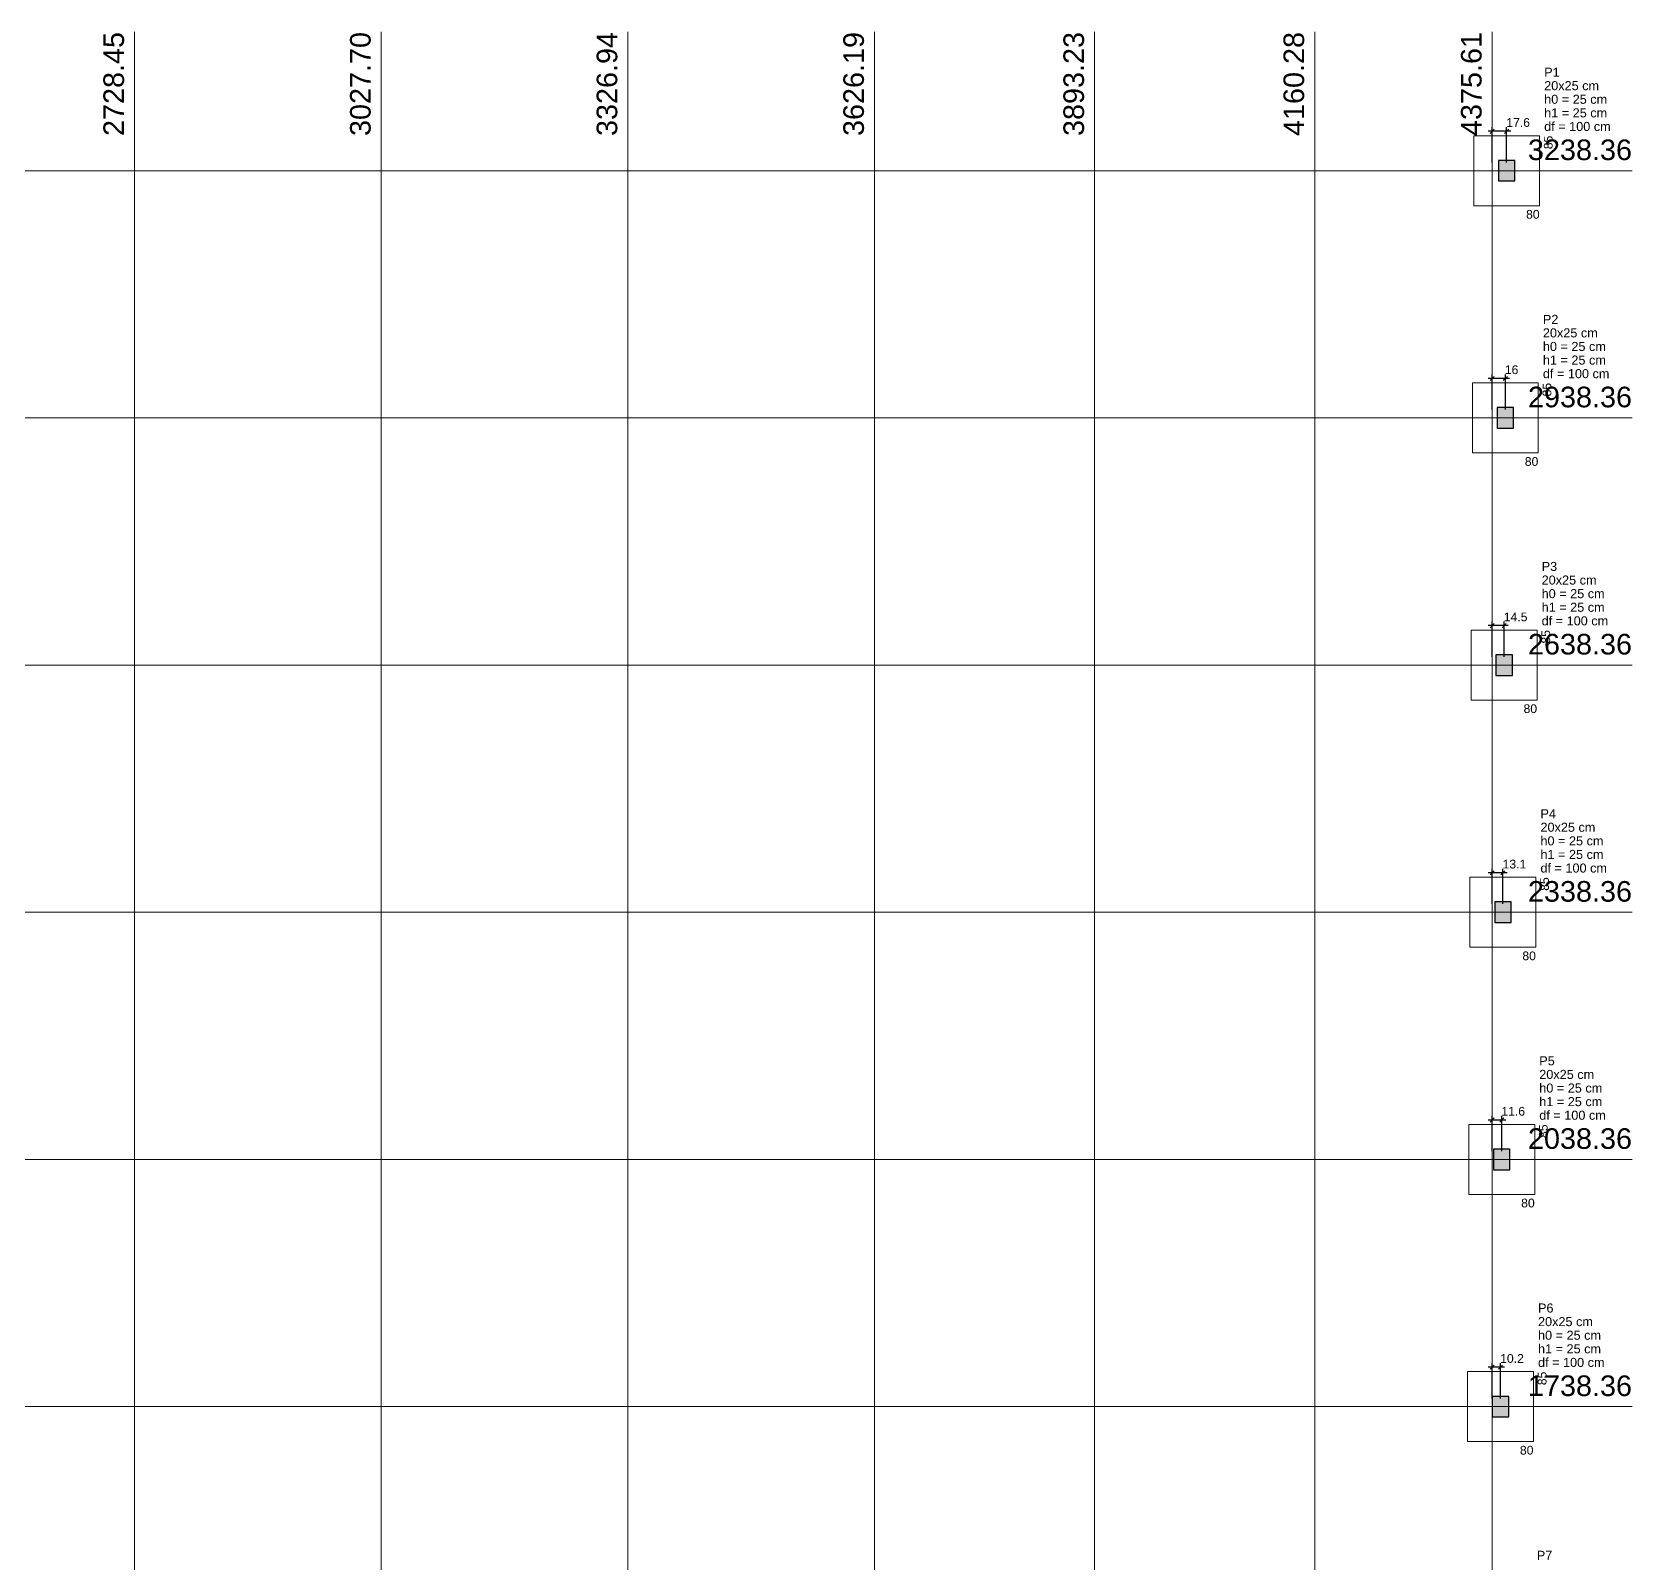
# Model space of a CAD drawing. Header units: millimetres. Extents: x 7 to 580, y -90 to 91.
# Drawn here: x 61.75 to 100.57, y 42.61 to 79.75 of the extents above; entities that cross this region are included whole.
import ezdxf

# ---------------------------------------------------------------- set-up
doc = ezdxf.new("R2010")
doc.units = ezdxf.units.MM
for name, color, linetype, lineweight in [('LC-Cotas', 7, 'Continuous', 5), ('LC-Eixos', 7, 'Continuous', 5), ('LC-Hachuras dos pilares', 9, 'Continuous', 5), ('LC-Seção das fundações', 7, 'Continuous', 5), ('LC-Seção dos pilares', 4, 'Continuous', 30), ('LC-Textos', 3, 'Continuous', 20)]:
    doc.layers.add(name, color=color, linetype=linetype, lineweight=lineweight)
doc.styles.add('Arial', font='arial.ttf')
doc.styles.get("Standard").update_dxf_attribs({"font": 'arial.ttf'})
doc.dimstyles.new('UM_50.000000', dxfattribs={"dimtxt": 0.18, "dimasz": 0.1, "dimexe": 0.1, "dimexo": 0.2, "dimgap": 0, "dimtad": 1, "dimtih": 1, "dimtoh": 1, "dimdec": 1, "dimlfac": 50, "dimzin": 0, "dimdsep": 46, "dimtxsty": 'Standard', "dimblk": 'CLOSED', "dimblk1": 'CLOSED', "dimblk2": 'CLOSED', "dimcen": 0.09, "dimdle": 0.1, "dimadec": 1, "dimazin": 2, "dimtfac": 1, "dimtdec": 4, "dimtofl": 0, "dimtmove": 0, "dimatfit": 3, "dimldrblk": 'CLOSED', "dimfxl": 1, "dimtolj": 1, "dimarcsym": 0})

# ---------------------------------------------------------------- blocks, each defined once
blk = doc.blocks.new('_OBLIQUE')
at = {"color": 0, "linetype": 'ByBlock', "lineweight": -2}
blk.add_line((-0.5, -0.5), (0.5, 0.5), dxfattribs=at)
blk = doc.blocks.new('*D58')
at = {"layer": 'Defpoints', "color": 0, "transparency": 16777216}
for p in [(97.181, 77.335), (97.181, 76.379), (97.532, 76.379)]:
    blk.add_point(p, dxfattribs=at)
at = {"layer": 'LC-Cotas', "color": 0, "lineweight": -2, "transparency": 16777216}
for p, q in [((97.632, 77.335), (97.081, 77.335)), ((97.181, 76.579), (97.181, 77.435)), ((97.532, 76.579), (97.532, 77.435))]:
    blk.add_line(p, q, dxfattribs=at)
at = {"layer": 'LC-Cotas', "color": 0, "lineweight": -2, "transparency": 16777216, "xscale": 0.1, "yscale": 0.1, "zscale": 0.1, "rotation": 180}
blk.add_blockref('_OBLIQUE', (97.181, 77.335), dxfattribs=at)
at = {"layer": 'LC-Cotas', "color": 0, "lineweight": -2, "transparency": 16777216, "xscale": 0.1, "yscale": 0.1, "zscale": 0.1}
blk.add_blockref('_OBLIQUE', (97.532, 77.335), dxfattribs=at)
at = {"layer": 'LC-Cotas', "transparency": 16777216, "insert": (97.811, 77.546), "char_height": 0.2118, "attachment_point": 5, "rotation": 0.0057, "style": 'Arial'}
blk.add_mtext('\\A1;17.6', dxfattribs=at)
blk = doc.blocks.new('*D59')
at = {"layer": 'Defpoints', "color": 0, "transparency": 16777216}
for p in [(97.181, 71.335), (97.181, 70.379), (97.501, 70.379)]:
    blk.add_point(p, dxfattribs=at)
at = {"layer": 'LC-Cotas', "color": 0, "lineweight": -2, "transparency": 16777216}
for p, q in [((97.601, 71.335), (97.081, 71.335)), ((97.181, 70.579), (97.181, 71.435)), ((97.501, 70.579), (97.501, 71.435))]:
    blk.add_line(p, q, dxfattribs=at)
at = {"layer": 'LC-Cotas', "color": 0, "lineweight": -2, "transparency": 16777216, "xscale": 0.1, "yscale": 0.1, "zscale": 0.1, "rotation": 180}
blk.add_blockref('_OBLIQUE', (97.181, 71.335), dxfattribs=at)
at = {"layer": 'LC-Cotas', "color": 0, "lineweight": -2, "transparency": 16777216, "xscale": 0.1, "yscale": 0.1, "zscale": 0.1}
blk.add_blockref('_OBLIQUE', (97.501, 71.335), dxfattribs=at)
at = {"layer": 'LC-Cotas', "transparency": 16777216, "insert": (97.652, 71.546), "char_height": 0.2118, "attachment_point": 5, "rotation": 0.0057, "style": 'Arial'}
blk.add_mtext('\\A1;16', dxfattribs=at)
blk = doc.blocks.new('*D60')
at = {"layer": 'Defpoints', "color": 0, "transparency": 16777216}
for p in [(97.181, 65.335), (97.181, 64.379), (97.472, 64.379)]:
    blk.add_point(p, dxfattribs=at)
at = {"layer": 'LC-Cotas', "color": 0, "lineweight": -2, "transparency": 16777216}
for p, q in [((97.572, 65.335), (97.081, 65.335)), ((97.181, 64.579), (97.181, 65.435)), ((97.472, 64.579), (97.472, 65.435))]:
    blk.add_line(p, q, dxfattribs=at)
at = {"layer": 'LC-Cotas', "color": 0, "lineweight": -2, "transparency": 16777216, "xscale": 0.1, "yscale": 0.1, "zscale": 0.1, "rotation": 180}
blk.add_blockref('_OBLIQUE', (97.181, 65.335), dxfattribs=at)
at = {"layer": 'LC-Cotas', "color": 0, "lineweight": -2, "transparency": 16777216, "xscale": 0.1, "yscale": 0.1, "zscale": 0.1}
blk.add_blockref('_OBLIQUE', (97.472, 65.335), dxfattribs=at)
at = {"layer": 'LC-Cotas', "transparency": 16777216, "insert": (97.75, 65.546), "char_height": 0.2118, "attachment_point": 5, "rotation": 0.0057, "style": 'Arial'}
blk.add_mtext('\\A1;14.5', dxfattribs=at)
blk = doc.blocks.new('*D61')
at = {"layer": 'Defpoints', "color": 0, "transparency": 16777216}
for p in [(97.181, 59.335), (97.181, 58.379), (97.442, 58.379)]:
    blk.add_point(p, dxfattribs=at)
at = {"layer": 'LC-Cotas', "color": 0, "lineweight": -2, "transparency": 16777216}
for p, q in [((97.181, 58.579), (97.181, 59.435)), ((97.442, 58.579), (97.442, 59.435)), ((97.542, 59.335), (97.081, 59.335))]:
    blk.add_line(p, q, dxfattribs=at)
at = {"layer": 'LC-Cotas', "color": 0, "lineweight": -2, "transparency": 16777216, "xscale": 0.1, "yscale": 0.1, "zscale": 0.1, "rotation": 180}
blk.add_blockref('_OBLIQUE', (97.181, 59.335), dxfattribs=at)
at = {"layer": 'LC-Cotas', "color": 0, "lineweight": -2, "transparency": 16777216, "xscale": 0.1, "yscale": 0.1, "zscale": 0.1}
blk.add_blockref('_OBLIQUE', (97.442, 59.335), dxfattribs=at)
at = {"layer": 'LC-Cotas', "transparency": 16777216, "insert": (97.721, 59.546), "char_height": 0.2118, "attachment_point": 5, "rotation": 0.0057, "style": 'Arial'}
blk.add_mtext('\\A1;13.1', dxfattribs=at)
blk = doc.blocks.new('*D62')
at = {"layer": 'Defpoints', "color": 0, "transparency": 16777216}
for p in [(97.181, 53.335), (97.181, 52.379), (97.413, 52.379)]:
    blk.add_point(p, dxfattribs=at)
at = {"layer": 'LC-Cotas', "color": 0, "lineweight": -2, "transparency": 16777216}
for p, q in [((97.513, 53.335), (97.081, 53.335)), ((97.181, 52.579), (97.181, 53.435)), ((97.413, 52.579), (97.413, 53.435))]:
    blk.add_line(p, q, dxfattribs=at)
at = {"layer": 'LC-Cotas', "color": 0, "lineweight": -2, "transparency": 16777216, "xscale": 0.1, "yscale": 0.1, "zscale": 0.1, "rotation": 180}
blk.add_blockref('_OBLIQUE', (97.181, 53.335), dxfattribs=at)
at = {"layer": 'LC-Cotas', "color": 0, "lineweight": -2, "transparency": 16777216, "xscale": 0.1, "yscale": 0.1, "zscale": 0.1}
blk.add_blockref('_OBLIQUE', (97.413, 53.335), dxfattribs=at)
at = {"layer": 'LC-Cotas', "transparency": 16777216, "insert": (97.691, 53.546), "char_height": 0.2118, "attachment_point": 5, "rotation": 0.0057, "style": 'Arial'}
blk.add_mtext('\\A1;11.6', dxfattribs=at)
blk = doc.blocks.new('*D63')
at = {"layer": 'Defpoints', "color": 0, "transparency": 16777216}
for p in [(97.181, 47.335), (97.181, 46.379), (97.384, 46.379)]:
    blk.add_point(p, dxfattribs=at)
at = {"layer": 'LC-Cotas', "color": 0, "lineweight": -2, "transparency": 16777216}
for p, q in [((97.181, 46.579), (97.181, 47.435)), ((97.384, 46.579), (97.384, 47.435)), ((97.484, 47.335), (97.081, 47.335))]:
    blk.add_line(p, q, dxfattribs=at)
at = {"layer": 'LC-Cotas', "color": 0, "lineweight": -2, "transparency": 16777216, "xscale": 0.1, "yscale": 0.1, "zscale": 0.1, "rotation": 180}
blk.add_blockref('_OBLIQUE', (97.181, 47.335), dxfattribs=at)
at = {"layer": 'LC-Cotas', "color": 0, "lineweight": -2, "transparency": 16777216, "xscale": 0.1, "yscale": 0.1, "zscale": 0.1}
blk.add_blockref('_OBLIQUE', (97.384, 47.335), dxfattribs=at)
at = {"layer": 'LC-Cotas', "transparency": 16777216, "insert": (97.662, 47.546), "char_height": 0.2118, "attachment_point": 5, "rotation": 0.0057, "style": 'Arial'}
blk.add_mtext('\\A1;10.2', dxfattribs=at)

msp = doc.modelspace()

# ---------------------------------------------------------------- hatches: boundary and pattern name
at = {"layer": 'LC-Hachuras dos pilares', "linetype": 'Continuous'}
for points in [[(97.3324, 76.1286), (97.7324, 76.1286), (97.7324, 76.6286), (97.3324, 76.6286), (97.3324, 76.1286)], [(97.301, 70.1286), (97.701, 70.1286), (97.701, 70.6286), (97.301, 70.6286), (97.301, 70.1286)], [(97.2716, 64.1286), (97.6716, 64.1286), (97.6716, 64.6286), (97.2716, 64.6286), (97.2716, 64.1286)], [(97.2424, 58.1286), (97.6424, 58.1286), (97.6424, 58.6286), (97.2424, 58.6286), (97.2424, 58.1286)], [(97.213, 52.1286), (97.613, 52.1286), (97.613, 52.6286), (97.213, 52.6286), (97.213, 52.1286)], [(97.1838, 46.1286), (97.5838, 46.1286), (97.5838, 46.6286), (97.1838, 46.6286), (97.1838, 46.1286)]]:
    msp.add_hatch(color=256, dxfattribs=at).paths.add_polyline_path(points)

# ---------------------------------------------------------------- linework, layer by layer
at = {"layer": 'LC-Eixos'}
for p, q in [((64.2375, 79.7451), (64.2375, 9.6556)), ((70.2225, 79.7451), (70.2225, 9.6556)), ((76.2073, 79.7451), (76.2073, 9.6556)), ((82.1923, 79.7451), (82.1923, 9.6556)), ((87.5331, 79.7451), (87.5331, 9.6556)), ((92.8741, 79.7451), (92.8741, 9.6556)), ((97.1806, 79.7451), (97.1806, 9.6556)), ((6.5802, 76.3786), (100.574, 76.3786)), ((6.5802, 70.3786), (100.574, 70.3786)), ((6.5802, 64.3786), (100.574, 64.3786)), ((6.5802, 58.3786), (100.574, 58.3786)), ((6.5802, 52.3786), (100.574, 52.3786)), ((6.5802, 46.3786), (100.574, 46.3786))]:
    msp.add_line(p, q, dxfattribs=at)
at = {"layer": 'LC-Seção das fundações'}
for p, q in [((96.7324, 77.2286), (98.3324, 77.2286)), ((96.7324, 75.5286), (96.7324, 77.2286)), ((98.3324, 77.2286), (98.3324, 75.5286)), ((98.3324, 75.5286), (96.7324, 75.5286)), ((96.701, 71.2286), (98.301, 71.2286)), ((96.701, 69.5286), (96.701, 71.2286)), ((98.301, 71.2286), (98.301, 69.5286)), ((98.301, 69.5286), (96.701, 69.5286)), ((96.6716, 65.2286), (98.2716, 65.2286)), ((96.6716, 63.5286), (96.6716, 65.2286)), ((98.2716, 65.2286), (98.2716, 63.5286)), ((98.2716, 63.5286), (96.6716, 63.5286)), ((96.6424, 59.2286), (98.2424, 59.2286)), ((96.6424, 57.5286), (96.6424, 59.2286)), ((98.2424, 59.2286), (98.2424, 57.5286)), ((98.2424, 57.5286), (96.6424, 57.5286)), ((96.613, 53.2286), (98.213, 53.2286)), ((96.613, 51.5286), (96.613, 53.2286)), ((98.213, 53.2286), (98.213, 51.5286)), ((98.213, 51.5286), (96.613, 51.5286)), ((96.5838, 47.2286), (98.1838, 47.2286)), ((96.5838, 45.5286), (96.5838, 47.2286)), ((98.1838, 47.2286), (98.1838, 45.5286)), ((98.1838, 45.5286), (96.5838, 45.5286))]:
    msp.add_line(p, q, dxfattribs=at)
at = {"layer": 'LC-Seção dos pilares'}
for points in [[(97.3324, 76.1286), (97.7324, 76.1286), (97.7324, 76.6286), (97.3324, 76.6286), (97.3324, 76.1286)], [(97.301, 70.1286), (97.701, 70.1286), (97.701, 70.6286), (97.301, 70.6286), (97.301, 70.1286)], [(97.2716, 64.1286), (97.6716, 64.1286), (97.6716, 64.6286), (97.2716, 64.6286), (97.2716, 64.1286)], [(97.2424, 58.1286), (97.6424, 58.1286), (97.6424, 58.6286), (97.2424, 58.6286), (97.2424, 58.1286)], [(97.213, 52.1286), (97.613, 52.1286), (97.613, 52.6286), (97.213, 52.6286), (97.213, 52.1286)], [(97.1838, 46.1286), (97.5838, 46.1286), (97.5838, 46.6286), (97.1838, 46.6286), (97.1838, 46.1286)]]:
    msp.add_lwpolyline(points, close=True, dxfattribs=at)

# ---------------------------------------------------------------- texts
at = {"layer": 'LC-Textos', "attachment_point": 9, "rotation": 90.00021, "line_spacing_factor": 0.798, "style": 'Arial'}
for s, insert, char_height, width in [('2728.45', (63.9874, 79.7449), 0.5, 4.2), ('3027.70', (69.9724, 79.7449), 0.5, 4.2), ('3326.94', (75.9574, 79.7449), 0.5, 4.2), ('3626.19', (81.9424, 79.7449), 0.5, 4.2), ('3893.23', (87.2834, 79.7449), 0.5, 4.2), ('4160.28', (92.6244, 79.7449), 0.5, 4.2), ('4375.61', (96.9304, 79.7449), 0.5, 4.2), ('85', (98.6505, 77.2284), 0.2118, 0.50832), ('85', (98.6185, 71.2284), 0.2118, 0.50832), ('85', (98.5895, 65.2284), 0.2118, 0.50832), ('85', (98.5605, 59.2284), 0.2118, 0.50832), ('85', (98.5305, 53.2284), 0.2118, 0.50832), ('85', (98.5015, 47.2284), 0.2118, 0.50832)]:
    msp.add_mtext(s, dxfattribs=dict(at, insert=insert, char_height=char_height, width=width))
at = {"layer": 'LC-Textos', "line_spacing_factor": 0.798, "style": 'Arial'}
for s, insert, char_height, width, attachment_point in [('P1', (98.4424, 78.659), 0.22, 0.528, 7), ('20x25 cm', (98.4424, 78.329), 0.22, 2.112, 7), ('h0 = 25 cm', (98.4424, 77.999), 0.22, 2.64, 7), ('h1 = 25 cm', (98.4424, 77.669), 0.22, 2.64, 7), ('df = 100 cm', (98.4424, 77.339), 0.22, 2.904, 7), ('3238.36', (100.574, 76.6284), 0.5, 4.2, 9), ('80', (98.3324, 75.2113), 0.2118, 0.50832, 9), ('P2', (98.4114, 72.659), 0.22, 0.528, 7), ('20x25 cm', (98.4114, 72.329), 0.22, 2.112, 7), ('h0 = 25 cm', (98.4114, 71.999), 0.22, 2.64, 7), ('h1 = 25 cm', (98.4114, 71.669), 0.22, 2.64, 7), ('df = 100 cm', (98.4114, 71.339), 0.22, 2.904, 7), ('2938.36', (100.574, 70.6284), 0.5, 4.2, 9), ('80', (98.3014, 69.2113), 0.2118, 0.50832, 9), ('P3', (98.3814, 66.659), 0.22, 0.528, 7), ('20x25 cm', (98.3814, 66.329), 0.22, 2.112, 7), ('h0 = 25 cm', (98.3814, 65.999), 0.22, 2.64, 7), ('h1 = 25 cm', (98.3814, 65.669), 0.22, 2.64, 7), ('df = 100 cm', (98.3814, 65.339), 0.22, 2.904, 7), ('2638.36', (100.574, 64.6284), 0.5, 4.2, 9), ('80', (98.2714, 63.2113), 0.2118, 0.50832, 9), ('P4', (98.3524, 60.659), 0.22, 0.528, 7), ('20x25 cm', (98.3524, 60.329), 0.22, 2.112, 7), ('h0 = 25 cm', (98.3524, 59.999), 0.22, 2.64, 7), ('h1 = 25 cm', (98.3524, 59.669), 0.22, 2.64, 7), ('df = 100 cm', (98.3524, 59.339), 0.22, 2.904, 7), ('2338.36', (100.574, 58.6284), 0.5, 4.2, 9), ('80', (98.2424, 57.2113), 0.2118, 0.50832, 9), ('P5', (98.3234, 54.659), 0.22, 0.528, 7), ('20x25 cm', (98.3234, 54.329), 0.22, 2.112, 7), ('h0 = 25 cm', (98.3234, 53.999), 0.22, 2.64, 7), ('h1 = 25 cm', (98.3234, 53.669), 0.22, 2.64, 7), ('df = 100 cm', (98.3234, 53.339), 0.22, 2.904, 7), ('2038.36', (100.574, 52.6284), 0.5, 4.2, 9), ('80', (98.2134, 51.2113), 0.2118, 0.50832, 9), ('20x25 cm', (98.2934, 48.329), 0.22, 2.112, 7), ('P6', (98.2934, 48.659), 0.22, 0.528, 7), ('h0 = 25 cm', (98.2934, 47.999), 0.22, 2.64, 7), ('h1 = 25 cm', (98.2934, 47.669), 0.22, 2.64, 7), ('df = 100 cm', (98.2934, 47.339), 0.22, 2.904, 7), ('1738.36', (100.574, 46.6284), 0.5, 4.2, 9), ('80', (98.1834, 45.2113), 0.2118, 0.50832, 9), ('P7', (98.2644, 42.659), 0.22, 0.528, 7)]:
    msp.add_mtext(s, dxfattribs=dict(at, insert=insert, char_height=char_height, width=width, attachment_point=attachment_point))

# ---------------------------------------------------------------- dimensions: what is measured, and where the dimension line sits
at = {"layer": 'LC-Cotas'}
for base, p1, p2, picture, middle in [((97.1806, 77.3345), (97.5324, 76.3786), (97.1806, 76.3786), '*D58', (97.8105, 77.5463)), ((97.1806, 71.3345), (97.501, 70.3786), (97.1806, 70.3786), '*D59', (97.652, 71.5463)), ((97.18061, 65.3345), (97.47155, 64.3786), (97.18061, 64.3786), '*D60', (97.74971, 65.5463)), ((97.1806, 59.3345), (97.4424, 58.3786), (97.1806, 58.3786), '*D61', (97.7205, 59.5463)), ((97.1806, 53.3345), (97.413, 52.3786), (97.1806, 52.3786), '*D62', (97.6911, 53.5463)), ((97.1806, 47.3345), (97.3838, 46.3786), (97.1806, 46.3786), '*D63', (97.6619, 47.5463))]:
    dim = msp.add_linear_dim(base=base, p1=p1, p2=p2, dimstyle='UM_50.000000', override={"dimtxt": 0.2118, "dimasz": 0.1, "dimexe": 0.1, "dimexo": 0.2, "dimtad": 1, "dimtih": 0, "dimtoh": 0, "dimdec": 1, "dimlfac": 50, "dimzin": 8, "dimtxsty": 'Arial', "dimblk": 'OBLIQUE', "dimblk1": 'OBLIQUE', "dimblk2": 'OBLIQUE', "dimsah": 1, "dimdle": 0.1, "dimse1": 0, "dimse2": 0, "dimclrt": 256, "dimadec": 1, "dimazin": 3, "dimtmove": 2, "dimldrblk": 'OBLIQUE'}, dxfattribs=at)
    dim.commit()
    dim.dimension.update_dxf_attribs({"geometry": picture, "text_midpoint": middle, "dimtype": 160, "text_rotation": 0.00573})

doc.saveas('drawing.dxf')
